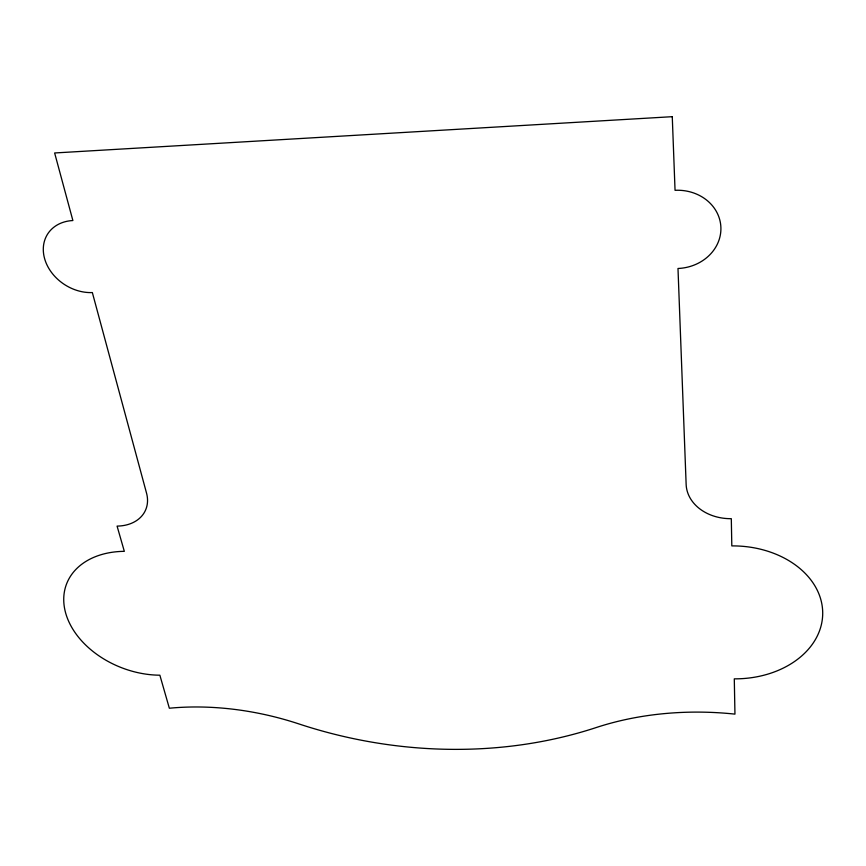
<?xml version="1.0" encoding="UTF-8"?>
<svg xmlns="http://www.w3.org/2000/svg" width="866" height="866" viewBox="0 0 866 866"><rect width="100%" height="100%" fill="white"/><g stroke="black" fill="none" stroke-linecap="round" stroke-linejoin="round"><path stroke-width="1.3" d="M672.265 116.683L54.634 152.968L72.885 220.538A41.741 33.438 32.7 0 0 44.512 258.295A41.741 33.438 32.7 0 0 92.348 292.567L146.538 493.133A41.276 30.786 24.4 0 1 117.083 526.106L124.325 551.339A81.718 58.444 21 0 0 65.751 613.366A81.718 58.444 21 0 0 159.864 675.199L169.346 708.226A220.516 142.36 15.6 0 1 298.824 723.9A412.562 335.434 14.6 0 0 596.306 727.516A237.23 156.259 4.4 0 1 734.953 714.125L734.292 678.847A88.765 66.466 1.2 0 0 822.7 612.262A88.765 66.466 1.2 0 0 731.813 545.905L731.305 518.68A44.74 35.506 -0.7 0 1 686.143 484.44L677.991 268.482A44.198 39.111 -4.2 0 0 720.891 227.368A44.198 39.111 -4.2 0 0 675.047 190.304L672.265 116.683"/></g></svg>
